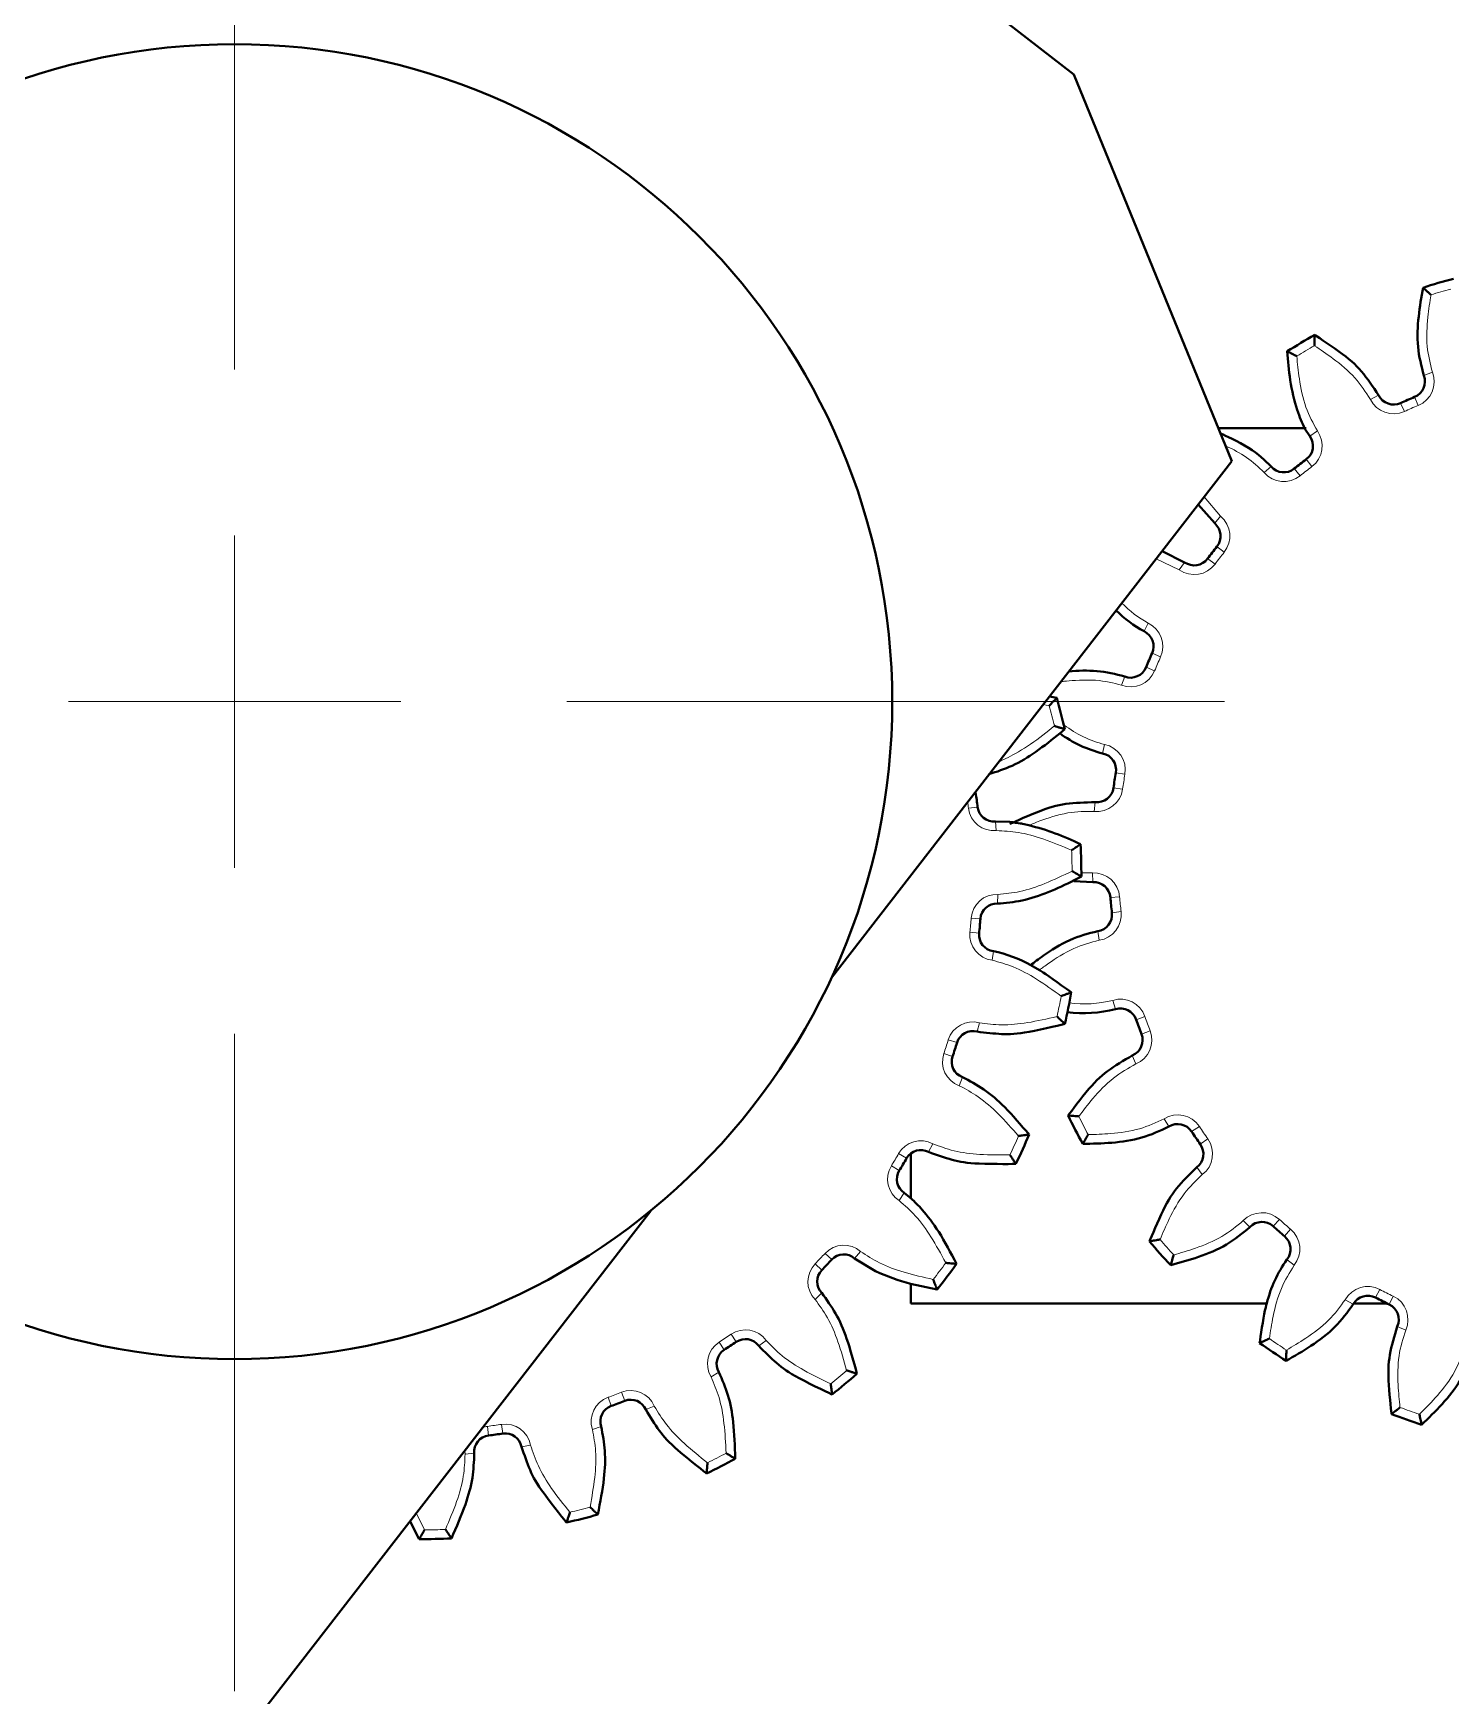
# Model space of a CAD drawing. Header units: inches. Extents: x 0 to 11, y 0 to 8.5.
# Drawn here: x 2.0263 to 2.4102, y 6.7763 to 7.2268 of the extents above; entities that cross this region are included whole.
import ezdxf

# ---------------------------------------------------------------- set-up
doc = ezdxf.new("R2010")
doc.units = ezdxf.units.IN
doc.header["$LTSCALE"] = 0.5
doc.header["$MEASUREMENT"] = 0
doc.linetypes.add('CENTER', pattern=[0.72, 0.45, -0.09, 0.09, -0.09])
for name, color, linetype, lineweight in [('CENTERMARKS', 7, 'Continuous', 13), ('TANGENT_LINES', 7, 'Continuous', 15), ('Visible', 7, 'Continuous', 40)]:
    doc.layers.add(name, color=color, linetype=linetype, lineweight=lineweight)

msp = doc.modelspace()

# ---------------------------------------------------------------- linework, layer by layer
at = {"layer": 'CENTERMARKS', "linetype": 'CENTER'}
for p, q in [((2.080783199788359, 7.135662528303696), (2.080783199788359, 7.313812128303696)), ((2.170783199788359, 7.045662528303696), (2.348932799788359, 7.045662528303696)), ((2.080783199788359, 6.955662528303696), (2.080783199788359, 6.777512928303696))]:
    msp.add_line(p, q, dxfattribs=at)
at = {"layer": 'CENTERMARKS', "linetype": 'Continuous'}
for p, q in [((2.080783199788359, 7.000662528303696), (2.080783199788359, 7.090662528303696)), ((2.035783199788359, 7.045662528303696), (2.125783199788359, 7.045662528303696))]:
    msp.add_line(p, q, dxfattribs=at)
at = {"layer": 'TANGENT_LINES'}
for p, q in [((2.402921134580721, 7.134045301679063), (2.405257432668748, 7.134935083249947)), ((2.390680387634693, 7.128696601817529), (2.388440280174431, 7.127586683547349)), ((2.400428900906362, 7.128234020136832), (2.401394687272198, 7.125928102381238)), ((2.396637871831254, 7.126577497313632), (2.397673862439222, 7.124302255906616)), ((2.372069340048157, 7.117600721652621), (2.374110959357132, 7.119043562807155)), ((2.36154332624164, 7.109375911055984), (2.359649621325885, 7.10774377083773)), ((2.371100611428594, 7.111352218894972), (2.372609514266241, 7.109358927088301)), ((2.367840644977083, 7.108804948189468), (2.369409917563832, 7.106858828062529)), ((2.343438226157682, 7.101130971247019), (2.347895070204753, 7.095905490768085)), ((2.346276412124563, 7.094000249046037), (2.347895070204754, 7.095905490768086)), ((2.346892057341701, 7.08770714148162), (2.348849266736512, 7.086151721478901)), ((2.336698205690162, 7.081364314019), (2.330440288564329, 7.08435932886651)), ((2.338126519616993, 7.083416122812825), (2.336698205690162, 7.081364314019001)), ((2.344367989195253, 7.084429177280446), (2.346371940592777, 7.082934460318488)), ((2.327163015331135, 7.064726788349654), (2.328257005942354, 7.066974717294831)), ((2.329324351131794, 7.058784495071172), (2.331606888419382, 7.057764679631608)), ((2.32190133184197, 7.052448386056791), (2.321028155121056, 7.050105831379938)), ((2.327694777774924, 7.054981803920595), (2.330007492346899, 7.054032408687523)), ((2.30147514480194, 7.044556964090842), (2.299815323420604, 7.044890928000056)), ((2.315930114682558, 7.031619698759281), (2.316430698371287, 7.034069069284656)), ((2.319501336389548, 7.026401595907648), (2.321965781357548, 7.025981463785927)), ((2.28127608444131, 7.020921544033452), (2.281531093199393, 7.020960071870546)), ((2.318868649909419, 7.022313114877979), (2.321344811293718, 7.021968695367919)), ((2.279586873359504, 7.016761002193872), (2.282067612447972, 7.017070733650056)), ((2.313887251136542, 7.018418517579634), (2.313624076526239, 7.01593240834541)), ((2.287129559006946, 7.010707648983123), (2.28689490115516, 7.013196611757572)), ((2.310091444361725, 6.999296756627504), (2.313159237890361, 6.999256129620551)), ((2.313283514638302, 6.996759220473241), (2.31315923789036, 6.999256129620551)), ((2.287559481751817, 6.993432246328023), (2.287448920399511, 6.990934692287091)), ((2.318040229257738, 6.992593180641463), (2.320531731765215, 6.992799130283931)), ((2.318444183672755, 6.988475804032178), (2.320928205542918, 6.988758001389633)), ((2.279990458916042, 6.98316408649862), (2.282477922429134, 6.982914035961666)), ((2.280327239164376, 6.987011198202786), (2.282820314011567, 6.986825247117016)), ((2.314587831665157, 6.983464739170874), (2.314951195394119, 6.980991286765738)), ((2.285997035876522, 6.975584098036357), (2.286322107708156, 6.978062873601889)), ((2.319389510812663, 6.962335765550115), (2.318648182393181, 6.964723323334645)), ((2.282572040827294, 6.958646158983003), (2.281908493421128, 6.95623582605169)), ((2.325032836471031, 6.959483556342446), (2.327394846252336, 6.960302647175637)), ((2.326448049839658, 6.95559599406856), (2.328783851965989, 6.956487076795711)), ((2.274092308035322, 6.953995425315401), (2.276481498281732, 6.953259375068164)), ((2.272907908681504, 6.950319709389126), (2.275277364811933, 6.949522415437077)), ((2.323959053376647, 6.949783325278939), (2.324926123965426, 6.947477945814226)), ((2.277077182104943, 6.941593177948124), (2.277945683160978, 6.943937470147417)), ((2.33386444100972, 6.930512286263336), (2.33255264130971, 6.93264047364866)), ((2.340039786801206, 6.929153122473987), (2.342123890094916, 6.930533888008445)), ((2.268785752392571, 6.923639793823479), (2.269969012814919, 6.925842041487323)), ((2.344418151407126, 6.927183622462547), (2.342377336062703, 6.925739644370618)), ((2.26283250069917, 6.921945588707396), (2.260666999028886, 6.923194829483226)), ((2.260827005622203, 6.918570267360659), (2.258694371298805, 6.919874825079837)), ((2.342922100792804, 6.917498151956305), (2.341412087945939, 6.919490603010234)), ((2.262185656417324, 6.912531591618638), (2.260817276406383, 6.910439335385368)), ((2.353998946349199, 6.905023464000834), (2.355798792130125, 6.903288368855061)), ((2.363793383298691, 6.905363333402666), (2.362118138367316, 6.90350765174357)), ((2.366848743333508, 6.902688882196459), (2.365231146704677, 6.900782739193851)), ((2.239851446209164, 6.891609661681877), (2.238062572882878, 6.893356067196785)), ((2.24255773899592, 6.894454092037821), (2.240724513197858, 6.89615388119337)), ((2.248738726344806, 6.894781096767561), (2.250382366164895, 6.896664829270285)), ((2.367808372467616, 6.892935645898039), (2.365850297023271, 6.894489975513743)), ((2.239832301026262, 6.885420059904515), (2.238032658348021, 6.883684754101305)), ((2.391041751910846, 6.886372541875005), (2.389880627141966, 6.884158543394634)), ((2.394666231160455, 6.884541950613721), (2.39357349279251, 6.882293412675588)), ((2.381639547292026, 6.883607572675596), (2.383814348224081, 6.882374592178617)), ((2.398021243015227, 6.875333780229643), (2.395738138054869, 6.876352324160943)), ((2.213402488708093, 6.86999251574715), (2.212047077957183, 6.872093196992917)), ((2.216673874383817, 6.87216342349695), (2.215264850054375, 6.874228526506255)), ((2.222772656872958, 6.871106830457742), (2.224794257126966, 6.872577589585878)), ((2.212006507566582, 6.863962360413089), (2.209865843819581, 6.862671020518919)), ((2.182806394289324, 6.854802803518986), (2.181952412068542, 6.857152423566268)), ((2.186478831916116, 6.856191330283144), (2.185564663418747, 6.858518194258201)), ((2.192189591125209, 6.853804121461923), (2.194487780334933, 6.854788157211431)), ((2.149597378885176, 6.84680220059522), (2.149287647428993, 6.849282939683687)), ((2.153486717105666, 6.847338719843798), (2.153113244666063, 6.849810666108759)), ((2.180103577512748, 6.849234471796413), (2.177729234515895, 6.84845185098574)), ((2.158523091721914, 6.843740599858976), (2.160982629083976, 6.844188568568399)), ((2.145723256992693, 6.841974911888031), (2.143234294218243, 6.841740254036245)), ((2.130022637944483, 6.825890929497432), (2.132281433261776, 6.82121438036862))]:
    msp.add_line(p, q, dxfattribs=at)
for centre, radius, start, end in [((2.452581364661529, 7.003714461334747), 0.1595, 105.4034703570439, 107.4032036189452), ((2.452581364661529, 7.003714461334747), 0.1595, 119.8034703570438, 121.8032036189455), ((2.398672647921287, 7.132427261090374), 0.007046173582480076, 292.7253731795275, 20.84938762793445), ((2.394753954577796, 7.130714954264969), 0.007046173582480076, 206.3572863480442, 294.4813007964643), ((2.452581364661524, 7.003714461334758), 0.1324999999999882, 112.7253731795266, 114.4813007964624), ((2.368356717740978, 7.114976959116436), 0.007046173582480076, 307.1253731795275, 35.24938762794485), ((2.336512644342304, 7.085503315963645), 0.03209295151501255, 43.86815429901824, 66.33088627035481), ((2.452581364661521, 7.003714461334756), 0.1324999999999882, 127.1253731795265, 128.8813007964625), ((2.364986970746048, 7.112343908153237), 0.007046173582480076, 220.7572863480452, 308.8813007964658), ((2.343332931883271, 7.090535625212031), 0.007046173582480076, 321.5253731795308, 49.64938762793842), ((2.340723864833655, 7.08714727438674), 0.007046173582480076, 235.1572863480473, 323.281300796461), ((2.452581364661519, 7.003714461334754), 0.1324999999999882, 141.5253731795269, 143.2813007964625), ((2.341674306129322, 7.091979026209357), 0.02837674062679318, 223.6751589697531, 241.7820144290824), ((2.325173626844652, 7.060638998275311), 0.007046173582480076, 335.9253731795266, 64.04938762793968), ((2.452581364661518, 7.003714461334751), 0.1324999999999882, 155.9253731795265, 157.6813007964624), ((2.323489177018554, 7.056708250131764), 0.007046173582480076, 249.5572863480489, 337.6813007964638), ((2.130698229139157, 6.998171583904035), 0.1769642857142857, 13.36974416583274, 15.19572549846182), ((2.324430166804591, 7.064796452253421), 0.03175159144554077, 233.3507284426004, 255.4077101701435), ((2.31501981854595, 7.027165593328814), 0.007046173582480076, 350.325373179527, 78.44938762794241), ((2.452581364661517, 7.003714461334749), 0.1324999999999882, 170.3253731795267, 172.0813007964626), ((2.314365826120918, 7.022939431229149), 0.007046173582480076, 263.957286348047, 352.0813007964581), ((2.130698229139156, 6.998171583904034), 0.1500446428571432, 7.11680832210592, 7.76983941450591), ((2.28647773886806, 7.017621357810571), 0.006944367447376505, 187.1168083221056, 275.3858901880494), ((2.130698229139157, 6.998171583904035), 0.1769642857142857, 0.5126013086899134, 2.338582641318954), ((2.313509508105666, 6.992218667511898), 0.007046173582480076, 4.725373179528061, 92.84938762793833), ((2.287252370289461, 6.986494673136058), 0.006944367447376505, 87.46529376196001, 175.7343756279077), ((2.452581364661517, 7.003714461334745), 0.1324999999999882, 184.7253731795264, 186.4813007964624), ((2.313927065830981, 6.987962636763576), 0.007046173582480076, 278.3572863480516, 6.481300796458425), ((2.286900003174785, 6.98246950937501), 0.006944367447376505, 174.2596654649633, 262.5287473309033), ((2.130698229139156, 6.998171583904034), 0.1500446428571432, 354.2596654649628, 355.7343756279037), ((2.130698229139157, 6.998171583904035), 0.1769642857142857, 347.6554584515469, 349.4814397841762), ((2.320737593883298, 6.957994064699445), 0.007046173582480076, 19.12537317952541, 107.2493876279395), ((2.310898412881365, 6.99518491719298), 0.03143195233956127, 262.5958621771019, 284.2738693558458), ((2.280728874024426, 6.951950863964783), 0.006944367447376505, 74.60815090482006, 162.8772327707622), ((2.322200465071408, 6.953975587366967), 0.007046173582480076, 292.7572863480434, 20.88130079646102), ((2.452581364661517, 7.003714461334742), 0.1324999999999882, 199.1253731795267, 200.8813007964623), ((2.130698229139156, 6.998171583904034), 0.1500446428571432, 341.4025226078203, 342.8772327707608), ((2.279489658289559, 6.948105028522488), 0.006944367447376505, 161.4025226078207, 249.6716044737591), ((2.336249908666397, 6.926642242555444), 0.007046173582480076, 33.52537317952973, 121.6493876279392), ((2.452581364661529, 7.003714461334747), 0.1595, 206.203470357044, 208.2032036189453), ((2.452581364661519, 7.00371446133474), 0.1324999999999882, 213.5253731795264, 215.2813007964625), ((2.266682214751429, 6.919724754692181), 0.006944367447376505, 61.75100804767255, 150.0200899136147), ((2.130698229139157, 6.998171583904035), 0.1769642857142857, 334.7983155944041, 336.6242969270331), ((2.338666175740489, 6.923113814348537), 0.007046173582480076, 307.15728634805, 35.2813007964588), ((2.130698229139156, 6.998171583904034), 0.1500446428571432, 328.5453797506771, 330.0200899136181), ((2.26461828984783, 6.916251093816525), 0.006944367447376505, 148.5453797506785, 236.8144616166149), ((2.359071756666838, 6.90013315136914), 0.007046173582480076, 47.92537317953064, 136.0493876279402), ((2.452581364661521, 7.003714461334738), 0.1324999999999882, 227.9253731795268, 229.6813007964624), ((2.362289596680238, 6.897316476408694), 0.007046173582480076, 321.5572863480509, 49.68130079646188), ((2.245816750620159, 6.891432297001693), 0.006944367447376505, 48.89386519053394, 137.1629470564714), ((2.452581364661529, 7.003714461334747), 0.1595, 220.603470357044, 222.6032036189455), ((2.243031610360695, 6.888504994553727), 0.006944367447376505, 135.6882368935364, 223.9573187594769), ((2.130698229139156, 6.998171583904035), 0.1500446428571432, 315.6882368935337, 317.1629470564746), ((2.130698229139157, 6.998171583904035), 0.1769642857142857, 321.941172737261, 323.76715406989), ((2.387769157241866, 6.880132454833386), 0.007046173582480076, 62.32537317952663, 150.4493876279437), ((2.452581364661524, 7.003714461334736), 0.1324999999999882, 242.3253731795267, 244.0813007964624), ((2.391586381472145, 6.878204515166171), 0.007046173582480076, 335.9572863480475, 64.08130079646183), ((2.219178763128749, 6.868492192860935), 0.006944367447376505, 36.03672233339032, 124.3058041993332), ((2.215812066075761, 6.86625803600875), 0.006944367447376505, 122.8310940363943, 211.1001759023348), ((2.130698229139156, 6.998171583904035), 0.1500446428571432, 302.8310940363908, 304.3058041993316), ((2.452581364661529, 7.003714461334747), 0.1595, 235.0034703570435, 237.0032036189451), ((2.130698229139157, 6.998171583904035), 0.1769642857142857, 309.0840298801178, 310.9100112127472), ((2.184324558602395, 6.850625773578249), 0.006944367447376505, 109.9739511792486, 198.2430330451944), ((2.130698229139156, 6.998171583904035), 0.1500446428571432, 289.9739511792479, 291.4486613421886), ((2.188103992200566, 6.852054754881057), 0.006944367447376505, 23.17957947624934, 111.4486613421873), ((2.452581364661529, 7.003714461334747), 0.1595, 249.4034703570436, 251.403203618945), ((2.150148003045691, 6.842392074175131), 0.006944367447376505, 97.11680832210513, 108.0431410743199), ((2.130698229139156, 6.998171583904035), 0.1500446428571432, 277.116808322105, 278.5915184850456), ((2.154150656606892, 6.842944224839135), 0.006944367447376505, 10.32243661909888, 98.59151848504348), ((2.150148003045691, 6.842392074175131), 0.006944367447376505, 176.3905573293947, 185.3858901880493), ((2.130698229139157, 6.998171583904035), 0.1769642857142857, 296.2268870229749, 298.0528683556041), ((2.130698229139157, 6.998171583904035), 0.1769642857142857, 283.369744165832, 285.1957254984612), ((2.130698229139157, 6.998171583904035), 0.1769642857142857, 270.5126013086892, 272.3385826413182)]:
    msp.add_arc(centre, radius, start, end, dxfattribs=at)
for points, knots in [([(2.404875848231824, 7.155913126579141), (2.404562593106194, 7.153964701727551), (2.403895127040483, 7.149813109738724), (2.403463577532057, 7.141877964674651), (2.40466884517684, 7.137213134069546), (2.405257432668748, 7.134935083249947)], [0, 0, 0, 0, 0.3115289303549256, 0.6637879877656637, 1, 1, 1, 1]), ([(2.388440280174431, 7.127586683547349), (2.387168486319885, 7.129566201459326), (2.384564197229829, 7.133619717587984), (2.378448140667737, 7.138693829756172), (2.374948218125559, 7.141024445380711), (2.373305634731484, 7.142118249736866)], [0, 0, 0, 0, 0.3362120122342698, 0.6884710696449549, 1, 1, 1, 1]), ([(2.368524335868501, 7.139267646138676), (2.368705475785171, 7.137302531254851), (2.369091438336555, 7.133115377102022), (2.370646837080122, 7.125322207213296), (2.372974335222338, 7.121103668714261), (2.374110959357131, 7.119043562807155)], [0, 0, 0, 0, 0.3115289303552105, 0.6637879877658396, 1, 1, 1, 1]), ([(2.321028155121056, 7.050105831379937), (2.318854984750874, 7.050693946334686), (2.314404920877971, 7.051898246351452), (2.306296292278576, 7.051283126577621), (2.304995198192834, 7.051115341324021), (2.304595431200553, 7.05106378855246)], [0, 0, 0, 0, 0.3980210745606279, 0.8150392757324705, 1, 1, 1, 1]), ([(2.288171860006319, 7.029574954258272), (2.288790251802599, 7.029837447655616), (2.290485037135339, 7.030556845879261), (2.296813955373693, 7.034140344239973), (2.300804554749983, 7.037404978324348), (2.302866450067463, 7.039091775994858)], [0, 0, 0, 0, 0.2173218181752409, 0.5955994761620881, 1, 1, 1, 1]), ([(2.313624076526239, 7.01593240834541), (2.311318698843678, 7.015940183837947), (2.306597910230264, 7.015956105939088), (2.299009347595995, 7.01342423962403), (2.296756148849231, 7.012486904647055), (2.295872621592406, 7.012119355622751)], [0, 0, 0, 0, 0.3671634951648988, 0.7518513171821003, 1, 1, 1, 1]), ([(2.307515129096211, 7.005392546993857), (2.304993284055848, 7.006461430815054), (2.300112496384489, 7.008530152284103), (2.293207494685048, 7.010448001559996), (2.289097783493973, 7.01062356707715), (2.287129559006946, 7.010707648983123)], [0, 0, 0, 0, 0.3577656430642586, 0.6924208712096288, 1, 1, 1, 1]), ([(2.287559481751817, 6.993432246328023), (2.289521087370402, 6.993614127595297), (2.293616978167572, 6.993993901083781), (2.300418034482899, 6.996252844932158), (2.305189877858391, 6.998561785730256), (2.30765543267457, 6.999754788026656)], [0, 0, 0, 0, 0.3075791287905019, 0.6422343569359347, 1, 1, 1, 1]), ([(2.314951195394119, 6.980991286765738), (2.3127178279, 6.980426629650184), (2.308144496633908, 6.979270364929762), (2.301422242915238, 6.974927523990171), (2.299510326326814, 6.973489369371078), (2.298765956545296, 6.972929450153845)], [0, 0, 0, 0, 0.3682279900611581, 0.754031114194623, 1, 1, 1, 1]), ([(2.304688775703561, 6.965866040655433), (2.302468007609688, 6.967469288641278), (2.298169925308823, 6.970572220375066), (2.291864808030442, 6.973978492592612), (2.287897202882113, 6.975064153088228), (2.285997035876522, 6.975584098036357)], [0, 0, 0, 0, 0.3577656430648964, 0.6924208712100292, 1, 1, 1, 1]), ([(2.282572040827294, 6.958646158983003), (2.284524937287004, 6.958386981792869), (2.288602643101753, 6.957845812121531), (2.295735845030775, 6.958534742128184), (2.300901835992957, 6.959723957915219), (2.30357104218748, 6.960338411592861)], [0, 0, 0, 0, 0.3075791287901344, 0.6422343569354136, 1, 1, 1, 1]), ([(2.324926123965426, 6.947477945814226), (2.322870655583009, 6.946332956512449), (2.318661613477524, 6.943988328775658), (2.313213483541624, 6.9382029469933), (2.310667704899906, 6.934856271314667), (2.309472920252109, 6.933285609727495)], [0, 0, 0, 0, 0.3362120122343098, 0.6884710696450298, 1, 1, 1, 1]), ([(2.293137809784921, 6.927959469151695), (2.291329477222896, 6.930016687753593), (2.287829624086333, 6.933998235798265), (2.282440556137216, 6.938722126245132), (2.278814009321038, 6.940663442168638), (2.277077182104943, 6.941593177948124)], [0, 0, 0, 0, 0.3577656430648495, 0.6924208712100196, 1, 1, 1, 1]), ([(2.312017678595625, 6.928334754784732), (2.313990289643589, 6.928392146678663), (2.31819341619328, 6.928514434036511), (2.326068872336595, 6.929577426369861), (2.33042523133109, 6.931635447502151), (2.33255264130971, 6.93264047364866)], [0, 0, 0, 0, 0.3115289303551076, 0.6637879877657564, 1, 1, 1, 1]), ([(2.269969012814919, 6.925842041487323), (2.271815273732685, 6.925154802066326), (2.275670321368459, 6.923719825742214), (2.282777980380806, 6.922804196079896), (2.288079074571517, 6.92281405461057), (2.290818087000145, 6.922819148396319)], [0, 0, 0, 0, 0.3075791287903031, 0.6422343569356469, 1, 1, 1, 1]), ([(2.342922100792804, 6.917498151956305), (2.341215955989628, 6.915877960398839), (2.337722233889081, 6.912560247247584), (2.333884032916188, 6.905601729053477), (2.332250518988755, 6.901727085942235), (2.33148387835061, 6.899908638717819)], [0, 0, 0, 0, 0.3362120122341969, 0.688471069644835, 1, 1, 1, 1]), ([(2.273441445004083, 6.893573626261897), (2.272136225319509, 6.895981657948946), (2.269610098597636, 6.900642170860037), (2.26540731034754, 6.906446803943977), (2.262303672064011, 6.909146429608743), (2.260817276406383, 6.910439335385368)], [0, 0, 0, 0, 0.3577656430643128, 0.692420871209671, 1, 1, 1, 1]), ([(2.335179915988367, 6.895746179652379), (2.337076281049255, 6.896292336893364), (2.341116947020152, 6.897456057436377), (2.348480625783338, 6.900444200210522), (2.352188312706064, 6.903520947251296), (2.353998946349199, 6.905023464000834)], [0, 0, 0, 0, 0.3115289303551061, 0.6637879877657781, 1, 1, 1, 1]), ([(2.250382366164895, 6.896664829270285), (2.252029412308981, 6.895583988672655), (2.25546849358004, 6.893327161400602), (2.262194201973827, 6.890852885563915), (2.267364580394913, 6.889682892490334), (2.27003605353736, 6.889078370960502)], [0, 0, 0, 0, 0.3075791287901952, 0.64223435693549, 1, 1, 1, 1]), ([(2.367808372467616, 6.892935645898039), (2.366558754596424, 6.890942054679083), (2.363999875909401, 6.886859720232353), (2.362012772182557, 6.879165294916268), (2.361394162657115, 6.875006142449041), (2.361103836879426, 6.873054169314275)], [0, 0, 0, 0, 0.3362120122342275, 0.6884710696448825, 1, 1, 1, 1]), ([(2.246587339336017, 6.864432761731312), (2.245850681693994, 6.867070857739665), (2.244424951928822, 6.872176637939219), (2.241619188729925, 6.878770945119355), (2.239194088362254, 6.88209351002189), (2.238032658348021, 6.883684754101305)], [0, 0, 0, 0, 0.3577656430644939, 0.6924208712098039, 1, 1, 1, 1]), ([(2.365718918173568, 6.869941648737694), (2.367419881656262, 6.870942254257656), (2.371044197144887, 6.873074287144251), (2.377433411509533, 6.877799824359071), (2.380259458755218, 6.881701973976272), (2.381639547292025, 6.883607572675596)], [0, 0, 0, 0, 0.3115289303551299, 0.6637879877657897, 1, 1, 1, 1]), ([(2.398021243015227, 6.875333780229643), (2.39730667016264, 6.873092054017404), (2.395843418647945, 6.868501606362261), (2.395832269202364, 6.860554742964924), (2.396267433590483, 6.856372415987521), (2.396471664909606, 6.854409566593318)], [0, 0, 0, 0, 0.3362120122342302, 0.6884710696449144, 1, 1, 1, 1]), ([(2.224794257126966, 6.872577589585878), (2.226159498726247, 6.871157345672376), (2.22901016373731, 6.868191834195488), (2.235016666409567, 6.864282982706562), (2.239797064697366, 6.861991806366903), (2.242267039735164, 6.86080798275526)], [0, 0, 0, 0, 0.3075791287903278, 0.6422343569356879, 1, 1, 1, 1]), ([(2.401715807329339, 6.85254255562047), (2.403114491442515, 6.853934737694621), (2.406094727377414, 6.856901119457465), (2.411108019507107, 6.863067128230443), (2.412874856133829, 6.86754949401252), (2.413737683525931, 6.869738438887051)], [0, 0, 0, 0, 0.3115289303550824, 0.6637879877657684, 1, 1, 1, 1]), ([(2.2139220697719, 6.841998120189153), (2.213790913262615, 6.84473399536922), (2.2135370724979, 6.850029017718142), (2.212269027032843, 6.857082332897039), (2.2106440692398, 6.860861229759309), (2.209865843819581, 6.862671020518919)], [0, 0, 0, 0, 0.3577656430643423, 0.6924208712096998, 1, 1, 1, 1]), ([(2.194487780334934, 6.854788157211431), (2.195502758474864, 6.853099726942307), (2.19762206297893, 6.84957423438894), (2.202608168804691, 6.844426813383373), (2.20675887782786, 6.841129342926418), (2.208903499898903, 6.839425579092064)], [0, 0, 0, 0, 0.3075791287900771, 0.642234356935309, 1, 1, 1, 1]), ([(2.177083609325961, 6.827394668241252), (2.177564530684453, 6.830091134387494), (2.178495307556087, 6.83530988435514), (2.178828564919378, 6.842468524857637), (2.178085231869941, 6.846514264011659), (2.177729234515895, 6.84845185098574)], [0, 0, 0, 0, 0.3577656430649412, 0.6924208712100837, 1, 1, 1, 1]), ([(2.160982629083976, 6.844188568568399), (2.161596448522443, 6.842316616887617), (2.162878121742238, 6.838407926175567), (2.166593806555237, 6.832280048836338), (2.169906692431496, 6.82814163319984), (2.171618421229977, 6.826003362975729)], [0, 0, 0, 0, 0.3075791287900322, 0.6422343569352207, 1, 1, 1, 1]), ([(2.137919192228977, 6.821354683946979), (2.138988076050176, 6.823876528987347), (2.141056797519227, 6.828757316658713), (2.142974646795117, 6.83566231835815), (2.143150212312271, 6.839772029549221), (2.143234294218243, 6.841740254036245)], [0, 0, 0, 0, 0.3577656430645403, 0.6924208712098252, 1, 1, 1, 1])]:
    msp.add_open_spline(points, degree=3, knots=knots, dxfattribs=at)
at = {"layer": 'Visible'}
for p, q in [((1.997417550743703, 7.456518711155601), (2.308150272242043, 7.215636031187475)), ((2.308150272242043, 7.215636031187475), (2.350962684716833, 7.110815541220985)), ((2.37101134685719, 7.119788312962042), (2.347297885926605, 7.119788312962042)), ((2.372069340048156, 7.11760072165262), (2.370726648432209, 7.119633220401639)), ((2.242467216140204, 6.970859060225695), (2.350962684716833, 7.110815541220985)), ((2.346276412124563, 7.094000249046037), (2.34180062876464, 7.099071110142211)), ((2.332029300753779, 7.086464995009435), (2.338126519616993, 7.083416122812825)), ((2.301514381523732, 7.047102754617339), (2.303485301722981, 7.046669598243301)), ((2.305642095937359, 7.038197491971588), (2.304442936215083, 7.037150470318069)), ((2.28689490115516, 7.013196611757572), (2.290777105411315, 7.013094579829465)), ((2.294191659075932, 7.012548981863137), (2.295925543012332, 7.012165064642703)), ((2.313283514638302, 6.996759220473241), (2.308155004875181, 6.997062664110697)), ((2.310162490391384, 6.998265286259651), (2.30825572857295, 6.9972493252752)), ((2.296465673259809, 6.974238183757304), (2.298824647351837, 6.972903248199613)), ((2.263930457252226, 6.923214773699701), (2.263930457252227, 6.910899960276597)), ((2.262185656417324, 6.912531591618638), (2.264075473031348, 6.911060902049099)), ((2.003466251846857, 6.662553705579914), (2.193526905003807, 6.907727264812259)), ((2.254410834901603, 6.891336919173179), (2.248738726344806, 6.894781096767561)), ((2.271067461027151, 6.886350706666762), (2.26389706688982, 6.887927724724555)), ((2.263930457252227, 6.888050930935122), (2.263930457252226, 6.882614354170519)), ((2.263930457252226, 6.882614354170519), (2.360556883894404, 6.882614354170519)), ((2.383960237457677, 6.88261435417052), (2.39291760644255, 6.88261435417052)), ((2.130791931494771, 6.818707322651806), (2.1282781319758, 6.823678689190289))]:
    msp.add_line(p, q, dxfattribs=at)
msp.add_circle((2.080783199788359, 7.045662528303696), 0.1781496, dxfattribs=at)
for centre, radius, start, end in [((2.452581364661529, 7.003714461334747), 0.162, 104.8762513476249, 107.9304226283642), ((2.452581364661529, 7.003714461334747), 0.162, 119.2762513476249, 122.3304226283643), ((2.398672647921287, 7.132427261090374), 0.004546173582480075, 292.725373179523, 20.84938762793787), ((2.394753954577796, 7.130714954264969), 0.004546173582480075, 206.3572863480436, 294.481300796465), ((2.452581364661524, 7.003714461334758), 0.1349999999999882, 112.7253731795265, 114.4813007964624), ((2.368356717740978, 7.114976959116436), 0.004546173582480075, 307.1253731795314, 35.24938762793891), ((2.364986970746048, 7.112343908153237), 0.004546173582480075, 220.7572863480422, 308.8813007964631), ((2.452581364661521, 7.003714461334756), 0.1349999999999882, 127.1253731795266, 128.8813007964623), ((2.343332931883271, 7.090535625212031), 0.004546173582480075, 321.5253731795285, 49.64938762793674), ((2.452581364661519, 7.003714461334754), 0.1349999999999882, 141.5253731795266, 143.2813007964625), ((2.340723864833655, 7.08714727438674), 0.004546173582480075, 235.1572863480411, 323.281300796461), ((2.341426398992783, 7.091641348762684), 0.03046042802893661, 224.2464460682816, 242.0786263144103), ((2.325173626844652, 7.060638998275311), 0.004546173582480075, 335.9253731795264, 64.04938762794104), ((2.452581364661518, 7.003714461334751), 0.1349999999999882, 155.9253731795265, 157.6813007964627), ((2.311178925008984, 7.018047585092275), 0.03603311137401758, 72.68823357055417, 97.10924085922488), ((2.323489177018554, 7.056708250131764), 0.004546173582480075, 249.5572863480439, 337.681300796466), ((2.130698229139157, 6.998171583904035), 0.1794642857142857, 12.8870582786419, 15.67841138565266), ((2.324290955904669, 7.064465096753967), 0.03389282867172141, 233.860665521498, 255.7185856887749), ((2.31501981854595, 7.027165593328814), 0.004546173582480075, 350.325373179521, 78.4493876279425), ((2.452581364661517, 7.003714461334749), 0.1349999999999882, 170.3253731795268, 172.0813007964626), ((2.285925588204056, 7.021624011371772), 0.004444367447376503, 185.3324471287384, 188.5915184850384), ((2.130698229139156, 6.998171583904034), 0.1525446428571432, 7.116808322105686, 8.591518485046409), ((2.314365826120918, 7.022939431229149), 0.004546173582480075, 263.9572863480437, 352.0813007964535), ((2.28647773886806, 7.017621357810571), 0.004444367447376503, 187.1168083221013, 275.3858901880484), ((2.279492666510692, 6.945894565553275), 0.0682775107900102, 63.51214228865161, 76.07345585554519), ((2.130698229139157, 6.998171583904035), 0.1794642857142857, 0.02991542149901367, 2.821268528509914), ((2.313509508105666, 6.992218667511898), 0.004546173582480075, 4.725373179531791, 92.84938762794111), ((2.452581364661517, 7.003714461334745), 0.1349999999999882, 184.7253731795263, 186.4813007964625), ((2.287252370289461, 6.986494673136058), 0.004444367447376503, 87.46529376195657, 175.7343756279022), ((2.313927065830981, 6.987962636763576), 0.004546173582480075, 278.3572863480483, 6.481300796453246), ((2.130698229139156, 6.998171583904034), 0.1525446428571432, 354.2596654649631, 355.7343756279038), ((2.286900003174785, 6.98246950937501), 0.004444367447376503, 174.2596654649557, 262.5287473309029), ((2.27872127782055, 6.942541142693893), 0.03632583077756626, 60.75935857643769, 77.92216091011274), ((2.130698229139157, 6.998171583904035), 0.1794642857142857, 347.1727725643564, 349.9641256713671), ((2.310865813685254, 6.995342882197348), 0.03408992757522156, 262.3872407963854, 284.4796216529989), ((2.320737593883298, 6.957994064699445), 0.004546173582480075, 19.12537317952492, 107.249387627943), ((2.280728874024426, 6.951950863964783), 0.004444367447376503, 74.60815090481682, 162.8772327707559), ((2.452581364661517, 7.003714461334742), 0.1349999999999882, 199.1253731795266, 200.8813007964623), ((2.130698229139156, 6.998171583904034), 0.1525446428571432, 341.4025226078202, 342.8772327707609), ((2.322200465071408, 6.953975587366967), 0.004546173582480075, 292.7572863480435, 20.88130079646189), ((2.279489658289559, 6.948105028522488), 0.004444367447376503, 161.4025226078263, 249.6716044737598), ((2.452581364661529, 7.003714461334747), 0.162, 205.6762513476248, 208.7304226283642), ((2.336249908666397, 6.926642242555444), 0.004546173582480075, 33.52537317952467, 121.6493876279364), ((2.452581364661519, 7.00371446133474), 0.1349999999999882, 213.5253731795268, 215.2813007964625), ((2.130698229139157, 6.998171583904035), 0.1794642857142857, 334.3156297072134, 337.1069828142241), ((2.338666175740489, 6.923113814348537), 0.004546173582480075, 307.1572863480525, 35.28130079645548), ((2.130698229139156, 6.998171583904034), 0.1525446428571432, 328.5453797506773, 330.0200899136178), ((2.266682214751429, 6.919724754692181), 0.004444367447376503, 61.7510080476799, 150.020089913623), ((2.26461828984783, 6.916251093816525), 0.004444367447376503, 148.545379750671, 236.8144616166204), ((2.359071756666838, 6.90013315136914), 0.004546173582480075, 47.92537317953067, 136.0493876279352), ((2.452581364661521, 7.003714461334738), 0.1349999999999882, 227.9253731795266, 229.6813007964627), ((2.452581364661529, 7.003714461334747), 0.162, 220.0762513476247, 223.1304226283644), ((2.362289596680238, 6.897316476408694), 0.004546173582480075, 321.557286348044, 49.68130079646627), ((2.130698229139156, 6.998171583904035), 0.1525446428571432, 315.6882368935339, 317.1629470564746), ((2.245816750620159, 6.891432297001693), 0.004444367447376503, 48.89386519053523, 137.1629470564704), ((2.130698229139157, 6.998171583904035), 0.1794642857142857, 321.4584868500703, 324.2498399570812), ((2.393512339898788, 6.874627476274509), 0.03405447829692145, 144.3200779286691, 166.3702653793519), ((2.243031610360695, 6.888504994553727), 0.004444367447376503, 135.6882368935348, 223.9573187594746), ((2.27964781255959, 6.946669330046113), 0.0608166275364523, 245.4823867604388, 254.9900081729908), ((2.387769157241866, 6.880132454833386), 0.004546173582480075, 62.3253731795265, 150.4493876279523), ((2.452581364661524, 7.003714461334736), 0.1349999999999882, 242.3253731795267, 244.0813007964625), ((2.391586381472145, 6.878204515166171), 0.004546173582480075, 335.9572863480517, 64.08130079646524), ((2.130698229139156, 6.998171583904035), 0.1525446428571432, 302.8310940363907, 304.3058041993316), ((2.219178763128749, 6.868492192860935), 0.004444367447376503, 36.03672233338883, 124.3058041993374), ((2.452581364661529, 7.003714461334747), 0.162, 234.4762513476249, 237.5304226283642), ((2.215812066075761, 6.86625803600875), 0.004444367447376503, 122.8310940363951, 211.100175902335), ((2.130698229139157, 6.998171583904035), 0.1794642857142857, 308.6013439929272, 311.3926970999379), ((2.184324558602395, 6.850625773578249), 0.004444367447376503, 109.9739511792453, 198.2430330451908), ((2.130698229139156, 6.998171583904035), 0.1525446428571432, 289.9739511792479, 291.4486613421886), ((2.188103992200566, 6.852054754881057), 0.004444367447376503, 23.17957947625168, 111.4486613421877), ((2.452581364661529, 7.003714461334747), 0.162, 248.8762513476248, 251.9304226283641), ((2.150148003045691, 6.842392074175131), 0.004444367447376503, 97.116808322107, 185.3858901880489), ((2.130698229139156, 6.998171583904035), 0.1525446428571432, 277.116808322105, 278.5915184850457), ((2.154150656606892, 6.842944224839135), 0.004444367447376503, 10.32243661909779, 98.59151848504409), ((2.130698229139157, 6.998171583904035), 0.1794642857142857, 295.7442011357843, 298.5355542427951), ((2.130698229139157, 6.998171583904035), 0.1794642857142857, 282.8870582786413, 285.6784113856521), ((2.130698229139157, 6.998171583904035), 0.1794642857142857, 270.0299154214985, 272.8212685285092)]:
    msp.add_arc(centre, radius, start, end, dxfattribs=at)
for points, knots in [([(2.402921134580721, 7.134045301679064), (2.402268148710557, 7.13659866153081), (2.400948691873531, 7.141758111784962), (2.401371075126977, 7.15008753318083), (2.40226560233965, 7.155279855929651), (2.402707745396019, 7.15784629484541)], [0, 0, 0, 0, 0.3313236010866462, 0.6694895107182256, 1, 1, 1, 1]), ([(2.402707745396019, 7.15784629484541), (2.402736523140355, 7.15782048329227), (2.402813469210244, 7.157751468238531), (2.403095835893078, 7.157498309683148), (2.403538128238472, 7.157102674937103), (2.404050691574217, 7.156645045822636), (2.404838666506794, 7.155946029240437), (2.404870853752394, 7.155917546268245), (2.404875848231824, 7.155913126579141)], [0, 0, 0, 0, 0.09523579449709307, 0.2546419209837296, 0.4547260145565299, 0.6904988570264421, 0.9519748564054524, 1, 1, 1, 1]), ([(2.373359971761195, 7.145022532254036), (2.373359362182798, 7.144983879656985), (2.373357732289178, 7.144880530158869), (2.373351674863306, 7.144501342203724), (2.373341521317166, 7.143908007326445), (2.373329120789532, 7.143220990728121), (2.373306750084176, 7.142167886636188), (2.37330578455256, 7.142124917272386), (2.373305634731484, 7.142118249736866)], [0, 0, 0, 0, 0.09523579450230095, 0.2546419209977043, 0.4547260145814824, 0.690498857064386, 0.9519748564701472, 1, 1, 1, 1]), ([(2.373359971761195, 7.145022532254036), (2.373360047849327, 7.14502249078885), (2.373368912787229, 7.145017659729186), (2.380975170811662, 7.140073225298678), (2.386110857774192, 7.135546179541969), (2.389167624591527, 7.13096418477664), (2.390680387634693, 7.128696601817529)], [0, 0, 0, 0, 0.002853109168275465, 0.3324123600705145, 0.6696176155693911, 1, 1, 1, 1]), ([(2.365943588572136, 7.140600895119414), (2.365977881282953, 7.140583051217672), (2.36606957329649, 7.140535340108194), (2.36640602688332, 7.140360356732848), (2.366932814161717, 7.140087145213341), (2.367543082110572, 7.139771362677159), (2.368480139716611, 7.139290268383361), (2.368518399167843, 7.139270684898595), (2.368524335868501, 7.139267646138676)], [0, 0, 0, 0, 0.09523579449710855, 0.2546419209837417, 0.4547260145565503, 0.6904988570264764, 0.9519748564055031, 1, 1, 1, 1]), ([(2.370726648432209, 7.119633220401639), (2.369996953016483, 7.121213312002822), (2.368374739332012, 7.124726073852377), (2.366519114862727, 7.132833279607035), (2.366133960841974, 7.138031527532749), (2.365943588572136, 7.140600895119415)], [0, 0, 0, 0, 0.292518539619326, 0.6503091121380808, 1, 1, 1, 1]), ([(2.347915677240625, 7.118298692070326), (2.347956412983181, 7.118282228742086), (2.348245021757724, 7.11816558766253), (2.35644339886109, 7.114484576007732), (2.359854972756785, 7.111067157152377), (2.36154332624164, 7.109375911055984)], [0, 0, 0, 0, 0.07664781628194352, 0.5430423245131023, 1, 1, 1, 1]), ([(2.30147514480194, 7.044556964090842), (2.301479692804352, 7.044561779493163), (2.301509206375236, 7.044593028315144), (2.30224283971515, 7.045367832654486), (2.302716608436288, 7.045864924120274), (2.30312590503905, 7.046293767878565), (2.303387297649269, 7.046567134968023), (2.303458619846869, 7.046641702337411), (2.303485301722981, 7.046669598243301)], [0, 0, 0, 0, 0.04788845657363574, 0.3107648654219997, 0.5463370267006314, 0.7459575377806492, 0.9049618529379154, 1, 1, 1, 1]), ([(2.304442936215083, 7.037150470318069), (2.302247370474523, 7.035396789589822), (2.297977251589597, 7.031986085433948), (2.291569151136471, 7.028079386120933), (2.287237797793753, 7.02667844909112), (2.285129213184215, 7.025996446486793)], [0, 0, 0, 0, 0.3519605515142988, 0.6845221575498601, 1, 1, 1, 1]), ([(2.302866450067463, 7.039091775994858), (2.302872746992972, 7.039089721449995), (2.30291360993466, 7.039076388793165), (2.303928421535301, 7.038746696426102), (2.304582209576807, 7.03853665375598), (2.305146740102655, 7.038355722930959), (2.305507027661244, 7.038240620639919), (2.305605323231148, 7.038209233869059), (2.305642095937359, 7.038197491971588)], [0, 0, 0, 0, 0.04788845657359251, 0.3107648654219716, 0.5463370267006123, 0.7459575377806539, 0.9049618529379205, 1, 1, 1, 1]), ([(2.290822069233995, 7.012542277757175), (2.29082214501427, 7.012542319782352), (2.290830974084118, 7.012547216085763), (2.299081335008626, 7.016320031690486), (2.305655484846191, 7.018230523191043), (2.31116208854779, 7.018356281206952), (2.313887251136542, 7.018418517579634)], [0, 0, 0, 0, 0.002853109168272415, 0.332412360070572, 0.6696176155694498, 1, 1, 1, 1]), ([(2.290777105411315, 7.013094579829465), (2.291875552922382, 7.012934090436753), (2.293494052551098, 7.012697618488933), (2.294022015413513, 7.012585127255521), (2.294191659075932, 7.012548981863137)], [0, 0, 0, 0, 0.6786825845230898, 1, 1, 1, 1]), ([(2.307515129096211, 7.005392546993857), (2.30752063459853, 7.005396229638245), (2.307556361719625, 7.005420127599659), (2.308444011525238, 7.006012257200584), (2.309016515132623, 7.006391462087181), (2.309510976528633, 7.006718476774792), (2.309826645380433, 7.006926824652822), (2.30991277218231, 7.006983651780555), (2.309944992511113, 7.007004911001849)], [0, 0, 0, 0, 0.04788845657338599, 0.3107648654218426, 0.5463370267005279, 0.7459575377805996, 0.9049618529378877, 1, 1, 1, 1]), ([(2.30825572857295, 6.9972493252752), (2.305915185828642, 6.996131553441252), (2.301283673112665, 6.993919684217721), (2.294176247886789, 6.991524568970387), (2.289651602988717, 6.991127831554138), (2.287448920399511, 6.990934692287091)], [0, 0, 0, 0, 0.3439549210057686, 0.6806248654230579, 1, 1, 1, 1]), ([(2.30765543267457, 6.999754788026656), (2.307661114543769, 6.999751383795777), (2.307697986170944, 6.999729292556542), (2.308613990872578, 6.999182049440294), (2.309204648191766, 6.998831791452838), (2.309714763862529, 6.998529777081492), (2.310040405590507, 6.998337389121171), (2.310129252471685, 6.998284916460168), (2.310162490391384, 6.998265286259651)], [0, 0, 0, 0, 0.0478884565732035, 0.3107648654217623, 0.5463370267004822, 0.7459575377805787, 0.9049618529378952, 1, 1, 1, 1]), ([(2.296342629679024, 6.974213414019417), (2.297423424064139, 6.975041403403776), (2.299973110106983, 6.976994700909757), (2.307011846204624, 6.981520866905357), (2.312079768216591, 6.982821211671618), (2.314587831665157, 6.983464739170874)], [0, 0, 0, 0, 0.2709534212371832, 0.6392022071018679, 1, 1, 1, 1]), ([(2.298824647351837, 6.972903248199613), (2.298938572256371, 6.972841185218287), (2.299531649269617, 6.972518094075494), (2.303892960559666, 6.969409081953592), (2.307416502114474, 6.966897283854951)], [0, 0, 0, 0, 0.1920912495175849, 1, 1, 1, 1]), ([(2.304688775703561, 6.965866040655433), (2.304694962636911, 6.965868405878719), (2.304735111801183, 6.965883754635993), (2.305732267604738, 6.966263517647792), (2.306374798376928, 6.966505821038763), (2.3069296302071, 6.966714608773763), (2.307283746346133, 6.966847490007774), (2.307380358994807, 6.966883727344378), (2.307416502114474, 6.966897283854951)], [0, 0, 0, 0, 0.04788845657350392, 0.3107648654219213, 0.5463370267005832, 0.7459575377806344, 0.9049618529379067, 1, 1, 1, 1]), ([(2.305683797408729, 6.958328381920337), (2.305683721780332, 6.958328355064098), (2.305673842853347, 6.958324846979493), (2.294842427849784, 6.955715266957296), (2.288941189185034, 6.955399148613719), (2.284211160645762, 6.95596187851028), (2.281908493421128, 6.95623582605169)], [0, 0, 0, 0, 0.002862413966075037, 0.373901595667092, 0.6952034722237168, 1, 1, 1, 1]), ([(2.30357104218748, 6.960338411592861), (2.303575824087721, 6.960333828378318), (2.303606855503035, 6.960304086303657), (2.304378121005018, 6.959566733493162), (2.304876029577535, 6.959093823586412), (2.305306151063423, 6.958685869930423), (2.305580817924787, 6.958425843436494), (2.305655760963624, 6.958354916083676), (2.305683797408729, 6.958328381920337)], [0, 0, 0, 0, 0.0478884565734097, 0.3107648654218578, 0.5463370267005477, 0.7459575377806075, 0.9049618529378988, 1, 1, 1, 1]), ([(2.306577780523392, 6.933522200943603), (2.30657782668437, 6.933522274277972), (2.306583204845095, 6.933530818378197), (2.311995483456732, 6.940811603583231), (2.316836068575263, 6.945652900885681), (2.32160095779712, 6.948415930040159), (2.323959053376648, 6.949783325278939)], [0, 0, 0, 0, 0.002853109168340555, 0.3324123600704927, 0.6696176155693805, 1, 1, 1, 1]), ([(2.277945683160978, 6.943937470147417), (2.279911883117218, 6.942888906536997), (2.283950756736227, 6.940734997474729), (2.289625084893264, 6.935793567702111), (2.293792948687292, 6.930952395694064), (2.296026619599608, 6.928357880702619)], [0, 0, 0, 0, 0.3056681084741945, 0.6278887635873405, 1, 1, 1, 1]), ([(2.306577780523392, 6.933522200943603), (2.306616318572627, 6.93351916555142), (2.30671936179225, 6.933511049505342), (2.307097421157669, 6.933481194623713), (2.307688947677646, 6.93343380530808), (2.308373829970146, 6.933378291120915), (2.309423451333338, 6.933289839605998), (2.309466275280769, 6.933286177910955), (2.309472920252109, 6.933285609727495)], [0, 0, 0, 0, 0.09523579449708995, 0.254641920983721, 0.454726014556511, 0.6904988570264584, 0.9519748564054906, 1, 1, 1, 1]), ([(2.33386444100972, 6.930512286263336), (2.331478665531586, 6.929392414642537), (2.326657844882828, 6.927129544442478), (2.318396813710434, 6.925983668196362), (2.313128843587551, 6.925889406610374), (2.310525014013685, 6.925842815399803)], [0, 0, 0, 0, 0.3313236010865669, 0.6694895107180652, 1, 1, 1, 1]), ([(2.293137809784921, 6.927959469151695), (2.293144367910628, 6.927960398351708), (2.293186925871331, 6.92796642825406), (2.294243586117079, 6.92811478177357), (2.294923924878183, 6.92820803356512), (2.295511305557775, 6.928288124858654), (2.29588611212217, 6.928338876228711), (2.295988366056017, 6.928352706682814), (2.296026619599608, 6.928357880702619)], [0, 0, 0, 0, 0.04788845657353404, 0.3107648654219385, 0.546337026700584, 0.7459575377806369, 0.9049618529379105, 1, 1, 1, 1]), ([(2.310525014013685, 6.925842815399803), (2.310544975961692, 6.925875920013928), (2.310598350313361, 6.925964435288869), (2.310794114494501, 6.926289237664355), (2.311099864140376, 6.92679783035514), (2.311453342593418, 6.927387065930095), (2.311992325891434, 6.928292066306348), (2.312014273063487, 6.92832902060411), (2.312017678595625, 6.928334754784732)], [0, 0, 0, 0, 0.09523579449709754, 0.2546419209837323, 0.4547260145565381, 0.6904988570264503, 0.9519748564054895, 1, 1, 1, 1]), ([(2.292430597356938, 6.920389382099208), (2.292430517648627, 6.920389372745213), (2.2924201057847, 6.920388150883665), (2.281279570785544, 6.920254215063624), (2.275455945545775, 6.921259171606091), (2.270969727879566, 6.922860323057469), (2.268785752392571, 6.92363979382348)], [0, 0, 0, 0, 0.002862413965930517, 0.3739015956667922, 0.6952034722235153, 1, 1, 1, 1]), ([(2.292430597356938, 6.920389382099208), (2.292409168250855, 6.920421489691623), (2.292351887011261, 6.920507315142618), (2.292141967959848, 6.920821941355974), (2.291813408746168, 6.921315377796828), (2.291433216135235, 6.921887225945447), (2.290845364305694, 6.922777714501354), (2.290821729146981, 6.922813616019625), (2.290818087000145, 6.922819148396319)], [0, 0, 0, 0, 0.09503814706211354, 0.2540424622194125, 0.4536629732994878, 0.6892351345781771, 0.952111543426622, 1, 1, 1, 1]), ([(2.328620856917421, 6.899417805013351), (2.328620883390652, 6.899417887523554), (2.328623967755248, 6.899427500689344), (2.332055552030706, 6.907825525595974), (2.335540079586648, 6.913718529208079), (2.33946813364292, 6.917579732483749), (2.341412087945939, 6.919490603010234)], [0, 0, 0, 0, 0.002853109168342441, 0.3324123600706654, 0.6696176155694793, 1, 1, 1, 1]), ([(2.264075473031348, 6.911060902049099), (2.265042641958353, 6.910116996980324), (2.267279632800459, 6.907933813737241), (2.271863255219853, 6.901918585553327), (2.274782160802583, 6.896319779636253), (2.276346481235818, 6.893319228145444)], [0, 0, 0, 0, 0.2611553436770485, 0.6040331692429965, 1, 1, 1, 1]), ([(2.355798792130125, 6.903288368855061), (2.353766470922786, 6.901610361826072), (2.3496598581543, 6.898219694511293), (2.341943330301511, 6.89505538316444), (2.336864305050341, 6.893653992084062), (2.334353866333546, 6.892961318539126)], [0, 0, 0, 0, 0.3313236010865432, 0.6694895107180645, 1, 1, 1, 1]), ([(2.33148387835061, 6.899908638717819), (2.331477300841804, 6.899907536513582), (2.331434911660986, 6.899900433287102), (2.330396269085612, 6.899725075716622), (2.329719097812871, 6.899608522523481), (2.329134369942684, 6.899507316353111), (2.328760763400291, 6.899442213747807), (2.328658939094313, 6.899424449006711), (2.328620856917421, 6.899417805013351)], [0, 0, 0, 0, 0.04802514352985258, 0.3095011429356171, 0.5452739854185108, 0.74535807900229, 0.9047642054976895, 1, 1, 1, 1]), ([(2.276346481235818, 6.893319228145444), (2.276308035460711, 6.893322696063364), (2.276205267680909, 6.893331966008481), (2.275828565057347, 6.893365889387994), (2.275238089248298, 6.893418510647815), (2.27455405752461, 6.8934789864899), (2.27349087819362, 6.893569481527616), (2.273448045470342, 6.893573072844669), (2.273441445004083, 6.893573626261897)], [0, 0, 0, 0, 0.09503814706210433, 0.2540424622193752, 0.4536629732994216, 0.6892351345780786, 0.9521115434265064, 1, 1, 1, 1]), ([(2.335179915988367, 6.895746179652379), (2.33517804348002, 6.895739778700203), (2.3351659759789, 6.89569852735), (2.334868990273721, 6.894687919529021), (2.334673153924952, 6.894029289356649), (2.334503491825316, 6.893460638195531), (2.334394653002023, 6.893097355511826), (2.334364968357498, 6.892998347445521), (2.334353866333546, 6.892961318539126)], [0, 0, 0, 0, 0.0480251435298061, 0.3095011429355718, 0.5452739854184765, 0.745358079002263, 0.9047642054976698, 1, 1, 1, 1]), ([(2.271067461027151, 6.886350706666762), (2.271053713804949, 6.8863867776795), (2.271016966685137, 6.886483197582184), (2.270882321661459, 6.886836646842863), (2.270671800050905, 6.887390823105028), (2.270428387846612, 6.888032934641514), (2.270053427034905, 6.889031906128285), (2.270038373298342, 6.889072166838127), (2.27003605353736, 6.889078370960502)], [0, 0, 0, 0, 0.09503814706210492, 0.2540424622194015, 0.4536629732994792, 0.6892351345781597, 0.9521115434266274, 1, 1, 1, 1]), ([(2.239832301026262, 6.885420059904515), (2.241148831274915, 6.883622234546642), (2.243853184549382, 6.879929227949603), (2.246821571538804, 6.873015154843785), (2.248476181250314, 6.866845041253296), (2.249362931337765, 6.863538310531311)], [0, 0, 0, 0, 0.3056681084743906, 0.6278887635876609, 1, 1, 1, 1]), ([(2.358452827907871, 6.871866751576042), (2.358452829860425, 6.871866821253611), (2.35845305735022, 6.87187493930436), (2.359655629733453, 6.880214123045006), (2.360205226893539, 6.881974412237629), (2.36041687525845, 6.882652294796793)], [0, 0, 0, 0, 0.005295238209020644, 0.6169419136570112, 1, 1, 1, 1]), ([(2.383814348224081, 6.882374592178617), (2.382263179503349, 6.880243885094348), (2.379128808198443, 6.875938468762239), (2.372441641489655, 6.870954547634094), (2.367870694946078, 6.868334081614863), (2.365611387183677, 6.867038848961864)], [0, 0, 0, 0, 0.3313236010865326, 0.6694895107180462, 1, 1, 1, 1]), ([(2.394199241043095, 6.852600174644831), (2.39419922449217, 6.852600259702649), (2.394197296163533, 6.852610169688025), (2.39315863703328, 6.861622593345566), (2.393373175665723, 6.868465355728963), (2.3949552068103, 6.87374130842612), (2.395738138054869, 6.876352324160943)], [0, 0, 0, 0, 0.002853109168218826, 0.332412360070514, 0.669617615569412, 1, 1, 1, 1]), ([(2.242665625279633, 6.857919196942313), (2.24266554940638, 6.857919223098794), (2.242655638495269, 6.857922639778031), (2.232560250714851, 6.862635664755079), (2.227749379977784, 6.866067875607689), (2.224402151104512, 6.869456960113687), (2.222772656872958, 6.871106830457742)], [0, 0, 0, 0, 0.002862413965923372, 0.3739015956667496, 0.6952034722234907, 1, 1, 1, 1]), ([(2.361103836879427, 6.873054169314275), (2.361097740122184, 6.87305146597788), (2.361058449175943, 6.873034044151692), (2.36009604712157, 6.87260589585694), (2.359469136029977, 6.87232459874925), (2.358927947412178, 6.872081156248775), (2.358582268765893, 6.871925186792659), (2.358488061369188, 6.871882657488408), (2.358452827907871, 6.871866751576042)], [0, 0, 0, 0, 0.04802514359448557, 0.3095011429735287, 0.5452739854434899, 0.7453580790162739, 0.9047642055029221, 1, 1, 1, 1]), ([(2.365718918173568, 6.869941648737694), (2.365718696345589, 6.869934983209311), (2.365717266760834, 6.869892026780639), (2.365680939352669, 6.868839311721223), (2.365655050226165, 6.868152671107374), (2.365632136166471, 6.867559691919745), (2.365617061444571, 6.867180755314894), (2.365612931702578, 6.867077475498157), (2.365611387183677, 6.867038848961864)], [0, 0, 0, 0, 0.04802514352984463, 0.309501142935609, 0.5452739854185016, 0.7453580790022807, 0.9047642054976732, 1, 1, 1, 1]), ([(2.416150788868197, 6.869085045738076), (2.415178238269595, 6.866635518760822), (2.413213052504768, 6.861685878553743), (2.407975426217972, 6.855195505738367), (2.404199767764087, 6.851520618297672), (2.402333551571945, 6.849704210767732)], [0, 0, 0, 0, 0.3313236010865513, 0.6694895107180866, 1, 1, 1, 1]), ([(2.212006507566582, 6.863962360413089), (2.212889975875502, 6.861916654749958), (2.214704754090101, 6.857714464322247), (2.216060191415297, 6.850313213219287), (2.216300337168042, 6.843929611960252), (2.216429037770829, 6.840508467423678)], [0, 0, 0, 0, 0.3056681084744871, 0.6278887635878014, 1, 1, 1, 1]), ([(2.249362931337765, 6.863538310531311), (2.249326221162843, 6.863550246491073), (2.249228092742686, 6.863582152001653), (2.248868383502475, 6.863699049070835), (2.248304421486646, 6.863881744234318), (2.247650997007267, 6.864092915198788), (2.246634610842141, 6.864417720994669), (2.246593651167888, 6.864430753447492), (2.246587339336017, 6.864432761731312)], [0, 0, 0, 0, 0.09503814706210849, 0.2540424622194031, 0.4536629732994944, 0.6892351345781754, 0.9521115434266522, 1, 1, 1, 1]), ([(2.242665625279633, 6.857919196942313), (2.242660249284437, 6.857957422624176), (2.242645878938436, 6.858059602082013), (2.242593259606209, 6.85843415096821), (2.242511332031396, 6.859021278339863), (2.242416905938068, 6.859701455110552), (2.242273638244992, 6.860758816926497), (2.24226792078779, 6.860801417987806), (2.242267039735164, 6.86080798275526)], [0, 0, 0, 0, 0.09503814706211611, 0.2540424622193996, 0.4536629732994708, 0.6892351345781456, 0.9521115434266095, 1, 1, 1, 1]), ([(2.208649276754501, 6.83652052754309), (2.208649208603914, 6.836520569927162), (2.208640306462692, 6.836526106328314), (2.199846777850902, 6.843367401046807), (2.195920264451901, 6.847784078657063), (2.193411099844423, 6.851833020233745), (2.19218959112521, 6.853804121461923)], [0, 0, 0, 0, 0.002862413966111817, 0.3739015956672112, 0.6952034722237785, 1, 1, 1, 1]), ([(2.396471664909606, 6.854409566593318), (2.396466431985626, 6.854405431985334), (2.396432708068702, 6.854378786236866), (2.395607017795712, 6.853724749349794), (2.395069758014841, 6.853296383259381), (2.394606113520621, 6.852926000816423), (2.394310083031111, 6.852688964644038), (2.394229411940883, 6.85262434304923), (2.394199241043095, 6.852600174644831)], [0, 0, 0, 0, 0.04802514359453804, 0.3095011429735566, 0.5452739854435096, 0.7453580790162878, 0.9047642055029188, 1, 1, 1, 1]), ([(2.401715807329339, 6.85254255562047), (2.401717250119995, 6.852536044335545), (2.401726548277674, 6.852494081938799), (2.401953161751181, 6.851465405599745), (2.402098846555974, 6.850793898699474), (2.402224120310863, 6.850213850548517), (2.402303756890576, 6.849843070003035), (2.402325441537992, 6.849742007886589), (2.402333551571945, 6.849704210767732)], [0, 0, 0, 0, 0.04802514352990785, 0.3095011429356243, 0.545273985418506, 0.7453580790022785, 0.9047642054976683, 1, 1, 1, 1]), ([(2.180103577512747, 6.849234471796413), (2.180509683091882, 6.847043466052101), (2.181343885689076, 6.842542807168597), (2.181018406062752, 6.835025507703743), (2.179832045945929, 6.82874851919887), (2.17919624347842, 6.825384511320211)], [0, 0, 0, 0, 0.3056681084741356, 0.6278887635872582, 1, 1, 1, 1]), ([(2.170724137206708, 6.823227717105833), (2.170724080196141, 6.823227773592179), (2.170716633215342, 6.823235152096976), (2.163665908015365, 6.831861665472966), (2.160820643731943, 6.837041339183049), (2.159275363381032, 6.841547106992854), (2.158523091721914, 6.843740599858976)], [0, 0, 0, 0, 0.00286241396614466, 0.3739015956673111, 0.6952034722238274, 1, 1, 1, 1]), ([(2.145723256992693, 6.841974911888031), (2.145631636012555, 6.839748472239394), (2.145443432590798, 6.835175026729613), (2.143453356920494, 6.827918627687525), (2.14089997998417, 6.822063006350893), (2.139531556236969, 6.818924820532078)], [0, 0, 0, 0, 0.305668108474375, 0.6278887635876186, 1, 1, 1, 1]), ([(2.208649276754501, 6.83652052754309), (2.208652541561158, 6.836558991098773), (2.208661268578124, 6.836661806407082), (2.208693313490384, 6.837038673473665), (2.208744088142012, 6.837629310936758), (2.208803383078259, 6.838313446038199), (2.208898992544178, 6.839376177646707), (2.208902898063516, 6.839418982864382), (2.208903499898903, 6.839425579092064)], [0, 0, 0, 0, 0.09503814706209833, 0.2540424622193886, 0.4536629732994509, 0.6892351345781292, 0.9521115434265713, 1, 1, 1, 1]), ([(2.216429037770829, 6.840508467423678), (2.21639590399755, 6.840528272906417), (2.216307335505774, 6.840581214106936), (2.215982656972233, 6.840775223158618), (2.215473488159999, 6.841078831127396), (2.214883436356788, 6.841430108220322), (2.213964809203904, 6.841972937655487), (2.213927776467775, 6.841994757742479), (2.2139220697719, 6.841998120189153)], [0, 0, 0, 0, 0.09503814706212281, 0.2540424622194423, 0.453662973299557, 0.6892351345782791, 0.9521115434268319, 1, 1, 1, 1]), ([(2.170724137206708, 6.823227717105833), (2.170735879104179, 6.823264489812042), (2.170767265875039, 6.823362785381947), (2.170882368166078, 6.823723072940536), (2.1710632989911, 6.824287603466384), (2.171273341661222, 6.82494139150789), (2.171603034028285, 6.825956203108531), (2.171616366685115, 6.825997066050219), (2.171618421229977, 6.826003362975729)], [0, 0, 0, 0, 0.09503814706210527, 0.2540424622193754, 0.4536629732994191, 0.6892351345780803, 0.9521115434264921, 1, 1, 1, 1]), ([(2.17919624347842, 6.825384511320211), (2.179168347572531, 6.825411193196323), (2.179093780203142, 6.825482515393922), (2.178820413113687, 6.82574390800414), (2.17839156935538, 6.826153204606916), (2.177894477889656, 6.826626973327993), (2.17711967355017, 6.827360606668044), (2.177088424728264, 6.827390120238857), (2.177083609325961, 6.827394668241252)], [0, 0, 0, 0, 0.09503814706849467, 0.2540424622364552, 0.4536629733299503, 0.68923513462443, 0.9521115435055073, 1, 1, 1, 1]), ([(2.130791931494771, 6.818707322651806), (2.130811561695288, 6.818740560571506), (2.130864034356291, 6.818829407452684), (2.131056422316612, 6.819155049180662), (2.131358436687957, 6.819665164851425), (2.131708694675414, 6.820255822170613), (2.132255937791662, 6.821171826872246), (2.132278029030898, 6.821208698499422), (2.132281433261776, 6.82121438036862)], [0, 0, 0, 0, 0.09503814706209664, 0.2540424622193675, 0.4536629732994202, 0.689235134578069, 0.9521115434264676, 1, 1, 1, 1]), ([(2.139531556236969, 6.818924820532078), (2.139510297015674, 6.818957040860881), (2.139453469887941, 6.819043167662758), (2.139245122009914, 6.819358836514555), (2.13891810732229, 6.819853297910583), (2.138538902435742, 6.820425801517894), (2.137946772834707, 6.821313451323674), (2.13792287487335, 6.821349178444683), (2.137919192228977, 6.821354683946979)], [0, 0, 0, 0, 0.09503814706850128, 0.2540424622364861, 0.4536629733299687, 0.6892351346244925, 0.9521115435055887, 1, 1, 1, 1])]:
    msp.add_open_spline(points, degree=3, knots=knots, dxfattribs=at)

doc.saveas('drawing.dxf')
